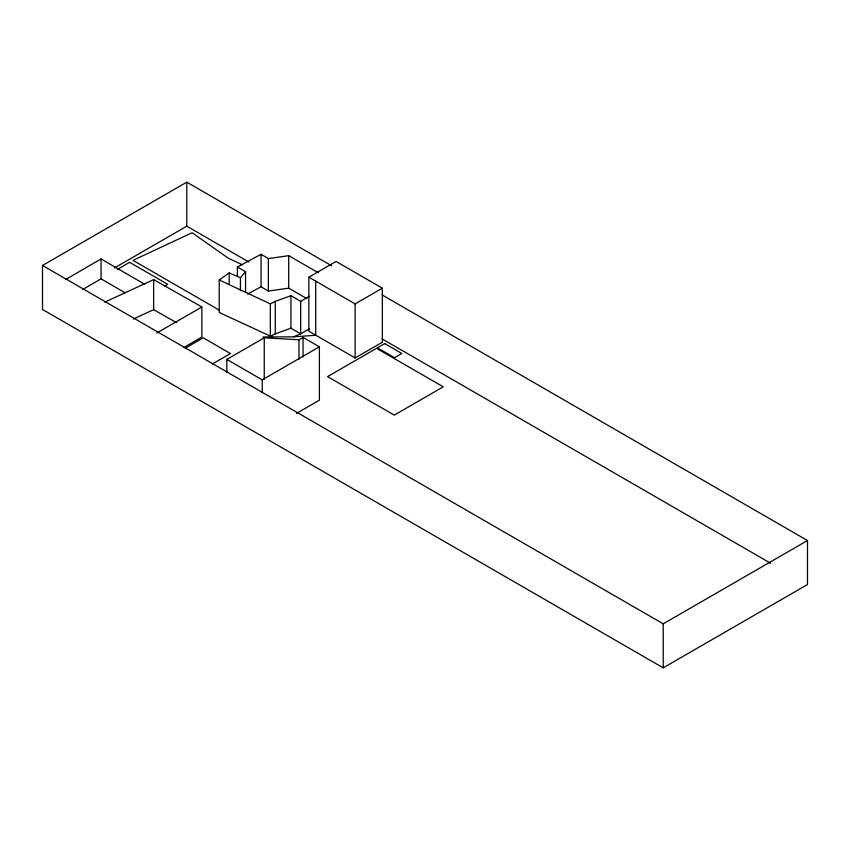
<?xml version="1.0" encoding="UTF-8"?>
<svg xmlns="http://www.w3.org/2000/svg" width="850" height="850" viewBox="0 0 850 850"><rect width="100%" height="100%" fill="white"/><g stroke="black" fill="none" stroke-linecap="round" stroke-linejoin="round"><path stroke-width="1.27" d="M240.423 290.721L240.423 277.716L245.565 271.745L237.405 267.027L237.405 276.133M272.053 336.919L219.226 312.492L219.226 279.99L229.181 272.892L240.423 277.716M65.503 279.629L101.033 258.921L144.649 284.24M82.694 289.521L101.033 278.821L101.033 258.921M382.203 294.982L807.5 540.526L807.5 584.534L663.213 667.834L42.5 309.474L42.5 265.466L186.788 182.166L331.617 265.774M114.644 267.824L186.788 226.174L248.859 262.012M117.364 269.397L129.614 262.321L167.726 284.325L164.39 286.259M156.697 333.072L201.875 306.988L201.875 337.046L183.802 347.48M185.162 348.266L203.235 337.832L230.456 353.547L212.383 363.981M308.848 277.185L336.069 261.471L382.351 288.192L382.351 342.221L355.119 357.935L308.848 331.213L308.848 277.185L355.119 303.907L382.351 288.192M219.226 279.99L270.342 303.886L275.262 301.336L290.923 295.704L300.677 301.336L309.464 296.267M226.833 372.417L226.833 359.412L264.244 337.811L298.977 339.766L303.057 337.408L319.388 346.832L319.388 400.18L296.522 413.387M309.464 328.759L300.677 333.837L293.569 336.823L262.894 336.972M226.833 359.412L262.225 379.844L319.388 346.832M42.5 265.466L663.213 623.826L807.5 540.526M237.405 267.027L261.077 254.299L268.366 258.581L288.703 255.659L318.155 272.659M247.552 294.068L261.077 286.79L268.366 291.082L288.703 288.15L306.829 298.616M300.677 301.336L300.677 333.837L290.923 328.206L275.262 333.837L270.342 336.388L270.342 303.886M104.741 302.164L153.648 279.597L201.875 306.988M133.376 319.016L153.648 309.655L176.619 322.703M293.569 336.823L315.711 335.272L315.711 281.244M242.516 264.86L228.342 258.23L192.111 232.73L133.025 260.355L219.459 310.261M382.203 338.991L770.716 563.295M101.033 278.821L125.131 292.825M663.213 623.826L663.213 667.834M355.119 303.907L355.119 357.935M303.057 337.408L303.057 356.926M298.977 339.766L298.977 359.284M290.923 295.704L290.923 328.206M288.703 255.659L288.703 288.15M275.262 301.336L275.262 333.837M268.366 258.581L268.366 291.082M264.244 337.811L264.244 379.451M262.225 379.844L262.225 392.859M261.077 254.299L261.077 286.79M245.565 271.745L245.565 292.549M229.181 272.892L229.181 284.591M186.788 182.166L186.788 226.174M153.648 279.597L153.648 309.655M376.561 348.309L327.558 376.603L394.262 415.108L443.264 386.824L376.561 348.309M384.731 343.591L377.4 347.831L394.527 357.723L401.859 353.483L384.731 343.591"/></g></svg>
